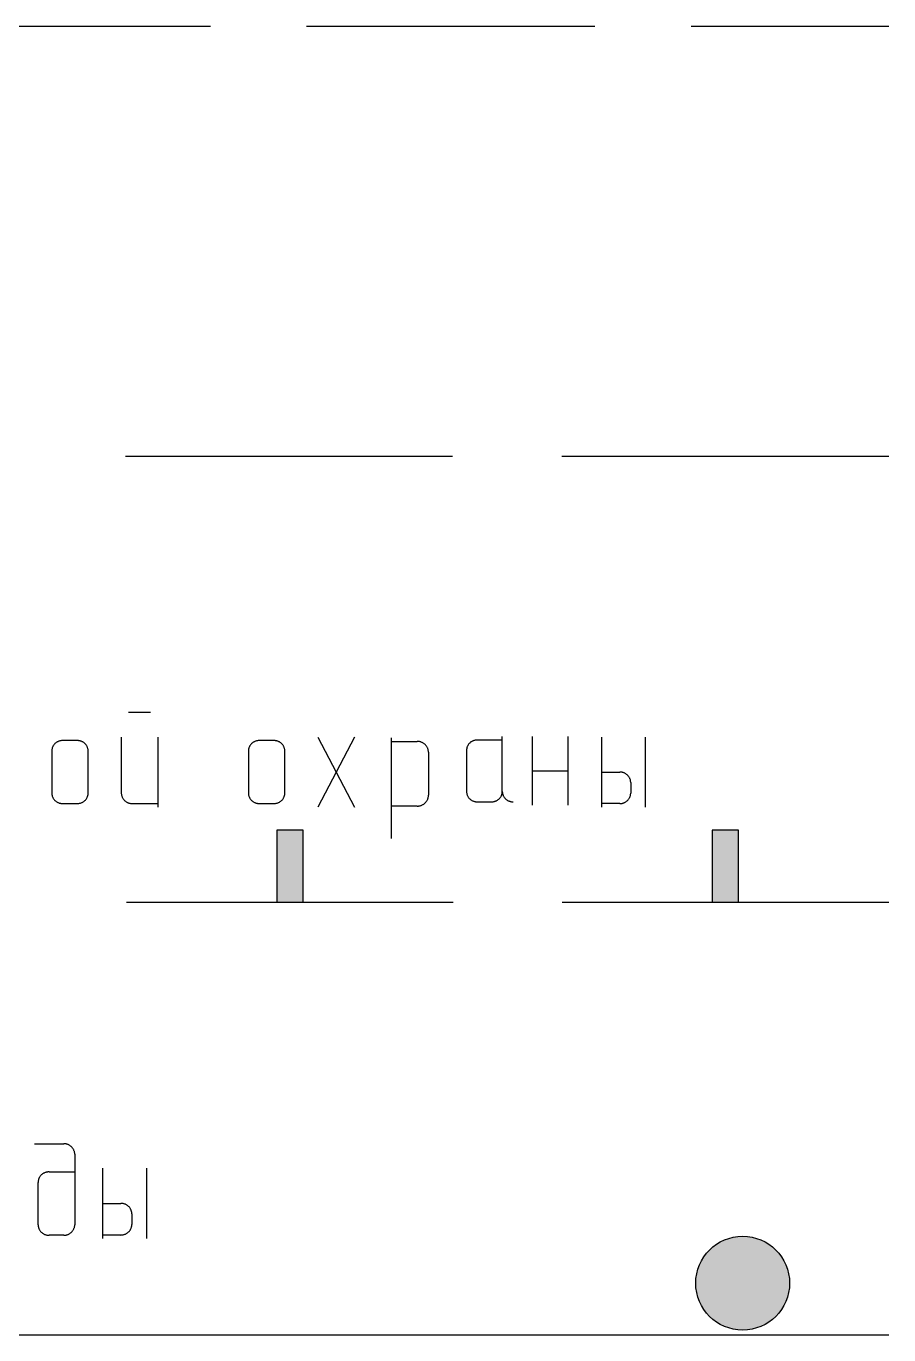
# Model space of a CAD drawing. Extents: x 8646 to 18206, y -17605 to -192.
# Drawn here: x 11115.54 to 11121.95, y -9044.79 to -9035.06 of the extents above; entities that cross this region are included whole.
import ezdxf

# ---------------------------------------------------------------- set-up
doc = ezdxf.new("R2010")
doc.units = 0
doc.layers.get('0').update_dxf_attribs({"linetype": 'CONTINUOUS'})

msp = doc.modelspace()

# ---------------------------------------------------------------- hatches: boundary and pattern name
at = {"linetype": 'CONTINUOUS'}
for points in [[(11117.4037, -9041.5719), (11117.4037, -9041.0387), (11117.5993, -9041.0387), (11117.5993, -9041.5719)], [(11120.6418, -9041.5719), (11120.6418, -9041.0387), (11120.8374, -9041.0387), (11120.8374, -9041.5719)]]:
    msp.add_hatch(color=8, dxfattribs=at).paths.add_polyline_path(points)
h = msp.add_hatch(color=8, dxfattribs=at)
edge = h.paths.add_edge_path()
edge.add_arc((11120.8673, -9044.406), 0.3489, 0, 360)

# ---------------------------------------------------------------- linework, layer by layer
at = {"color": 8, "linetype": 'CONTINUOUS'}
for p, q in [((11114.7674, -9035.0592), (11116.911, -9035.0592)), ((11117.6255, -9035.0592), (11119.7692, -9035.0592)), ((11120.4837, -9035.0592), (11121.9539, -9035.0592)), ((11116.2791, -9038.2558), (11118.7111, -9038.2558)), ((11119.5218, -9038.2558), (11121.9539, -9038.2558)), ((11116.4642, -9040.1632), (11116.3019, -9040.1632)), ((11115.7338, -9040.4292), (11115.7328, -9040.4331)), ((11115.7349, -9040.4252), (11115.7338, -9040.4292)), ((11115.7364, -9040.4214), (11115.7349, -9040.4252)), ((11115.7381, -9040.4176), (11115.7364, -9040.4214)), ((11115.7398, -9040.4139), (11115.7381, -9040.4176)), ((11115.7418, -9040.4103), (11115.7398, -9040.4139)), ((11115.7441, -9040.4069), (11115.7418, -9040.4103)), ((11115.7465, -9040.4034), (11115.7441, -9040.4069)), ((11115.7491, -9040.4002), (11115.7465, -9040.4034)), ((11115.7519, -9040.3971), (11115.7491, -9040.4002)), ((11115.7548, -9040.3942), (11115.7519, -9040.3971)), ((11115.7578, -9040.3913), (11115.7548, -9040.3942)), ((11115.7611, -9040.3887), (11115.7578, -9040.3913)), ((11115.7645, -9040.3862), (11115.7611, -9040.3887)), ((11115.7679, -9040.3839), (11115.7645, -9040.3862)), ((11115.7716, -9040.3817), (11115.7679, -9040.3839)), ((11115.7753, -9040.3798), (11115.7716, -9040.3817)), ((11115.7792, -9040.3781), (11115.7753, -9040.3798)), ((11115.783, -9040.3765), (11115.7792, -9040.3781)), ((11115.7871, -9040.3751), (11115.783, -9040.3765)), ((11115.7911, -9040.374), (11115.7871, -9040.3751)), ((11115.7953, -9040.373), (11115.7911, -9040.374)), ((11115.7995, -9040.3723), (11115.7953, -9040.373)), ((11115.8037, -9040.3717), (11115.7995, -9040.3723)), ((11115.8079, -9040.3714), (11115.8037, -9040.3717)), ((11115.8122, -9040.3712), (11115.8079, -9040.3714)), ((11115.9204, -9040.3712), (11115.8122, -9040.3712)), ((11115.9247, -9040.3714), (11115.9204, -9040.3712)), ((11115.9289, -9040.3717), (11115.9247, -9040.3714)), ((11115.9331, -9040.3723), (11115.9289, -9040.3717)), ((11115.9373, -9040.373), (11115.9331, -9040.3723)), ((11115.9414, -9040.374), (11115.9373, -9040.373)), ((11115.9455, -9040.3751), (11115.9414, -9040.374)), ((11115.9495, -9040.3765), (11115.9455, -9040.3751)), ((11115.9534, -9040.3781), (11115.9495, -9040.3765)), ((11115.9573, -9040.3798), (11115.9534, -9040.3781)), ((11115.961, -9040.3817), (11115.9573, -9040.3798)), ((11115.9647, -9040.3839), (11115.961, -9040.3817)), ((11115.9682, -9040.3862), (11115.9647, -9040.3839)), ((11115.9714, -9040.3887), (11115.9682, -9040.3862)), ((11115.9748, -9040.3913), (11115.9714, -9040.3887)), ((11115.9778, -9040.3942), (11115.9748, -9040.3913)), ((11115.9808, -9040.3971), (11115.9778, -9040.3942)), ((11115.9835, -9040.4002), (11115.9808, -9040.3971)), ((11115.9861, -9040.4034), (11115.9835, -9040.4002)), ((11115.9885, -9040.4069), (11115.9861, -9040.4034)), ((11115.9907, -9040.4103), (11115.9885, -9040.4069)), ((11115.9927, -9040.4139), (11115.9907, -9040.4103)), ((11115.9946, -9040.4176), (11115.9927, -9040.4139)), ((11115.9962, -9040.4214), (11115.9946, -9040.4176)), ((11115.9976, -9040.4252), (11115.9962, -9040.4214)), ((11115.9988, -9040.4292), (11115.9976, -9040.4252)), ((11115.9998, -9040.4331), (11115.9988, -9040.4292)), ((11116.2478, -9040.3453), (11116.2478, -9040.7616)), ((11116.5184, -9040.3453), (11116.5184, -9040.8655)), ((11117.1957, -9040.4292), (11117.1947, -9040.4331)), ((11117.1968, -9040.4252), (11117.1957, -9040.4292)), ((11117.1983, -9040.4214), (11117.1968, -9040.4252)), ((11117.2, -9040.4176), (11117.1983, -9040.4214)), ((11117.2018, -9040.4139), (11117.2, -9040.4176)), ((11117.2037, -9040.4103), (11117.2018, -9040.4139)), ((11117.206, -9040.4069), (11117.2037, -9040.4103)), ((11117.2084, -9040.4034), (11117.206, -9040.4069)), ((11117.211, -9040.4002), (11117.2084, -9040.4034)), ((11117.2138, -9040.3971), (11117.211, -9040.4002)), ((11117.2167, -9040.3942), (11117.2138, -9040.3971)), ((11117.2198, -9040.3913), (11117.2167, -9040.3942)), ((11117.223, -9040.3887), (11117.2198, -9040.3913)), ((11117.2264, -9040.3862), (11117.223, -9040.3887)), ((11117.2299, -9040.3839), (11117.2264, -9040.3862)), ((11117.2336, -9040.3817), (11117.2299, -9040.3839)), ((11117.2372, -9040.3798), (11117.2336, -9040.3817)), ((11117.2411, -9040.3781), (11117.2372, -9040.3798)), ((11117.2449, -9040.3765), (11117.2411, -9040.3781)), ((11117.249, -9040.3751), (11117.2449, -9040.3765)), ((11117.2531, -9040.374), (11117.249, -9040.3751)), ((11117.2572, -9040.373), (11117.2531, -9040.374)), ((11117.2614, -9040.3723), (11117.2572, -9040.373)), ((11117.2656, -9040.3717), (11117.2614, -9040.3723)), ((11117.2698, -9040.3714), (11117.2656, -9040.3717)), ((11117.2741, -9040.3712), (11117.2698, -9040.3714)), ((11117.3823, -9040.3712), (11117.2741, -9040.3712)), ((11117.3866, -9040.3714), (11117.3823, -9040.3712)), ((11117.3908, -9040.3717), (11117.3866, -9040.3714)), ((11117.395, -9040.3723), (11117.3908, -9040.3717)), ((11117.3992, -9040.373), (11117.395, -9040.3723)), ((11117.4033, -9040.374), (11117.3992, -9040.373)), ((11117.4074, -9040.3751), (11117.4033, -9040.374)), ((11117.4114, -9040.3765), (11117.4074, -9040.3751)), ((11117.4153, -9040.3781), (11117.4114, -9040.3765)), ((11117.4192, -9040.3798), (11117.4153, -9040.3781)), ((11117.4229, -9040.3817), (11117.4192, -9040.3798)), ((11117.4266, -9040.3839), (11117.4229, -9040.3817)), ((11117.4301, -9040.3862), (11117.4266, -9040.3839)), ((11117.4333, -9040.3887), (11117.4301, -9040.3862)), ((11117.4367, -9040.3913), (11117.4333, -9040.3887)), ((11117.4397, -9040.3942), (11117.4367, -9040.3913)), ((11117.4427, -9040.3971), (11117.4397, -9040.3942)), ((11117.4454, -9040.4002), (11117.4427, -9040.3971)), ((11117.448, -9040.4034), (11117.4454, -9040.4002)), ((11117.4504, -9040.4069), (11117.448, -9040.4034)), ((11117.4526, -9040.4103), (11117.4504, -9040.4069)), ((11117.4546, -9040.4139), (11117.4526, -9040.4103)), ((11117.4565, -9040.4176), (11117.4546, -9040.4139)), ((11117.4581, -9040.4214), (11117.4565, -9040.4176)), ((11117.4595, -9040.4252), (11117.4581, -9040.4214)), ((11117.4607, -9040.4292), (11117.4595, -9040.4252)), ((11117.4617, -9040.4331), (11117.4607, -9040.4292)), ((11117.9803, -9040.3453), (11117.7097, -9040.8657)), ((11117.7097, -9040.3453), (11117.9803, -9040.8657)), ((11118.2533, -9040.3509), (11118.2533, -9041.0989)), ((11118.2533, -9040.3775), (11118.4478, -9040.3775)), ((11118.4522, -9040.3777), (11118.4478, -9040.3775)), ((11118.4565, -9040.378), (11118.4522, -9040.3777)), ((11118.4608, -9040.3786), (11118.4565, -9040.378)), ((11118.4651, -9040.3793), (11118.4608, -9040.3786)), ((11118.4693, -9040.3803), (11118.4651, -9040.3793)), ((11118.4736, -9040.3815), (11118.4693, -9040.3803)), ((11118.4776, -9040.383), (11118.4736, -9040.3815)), ((11118.4817, -9040.3846), (11118.4776, -9040.383)), ((11118.4857, -9040.3863), (11118.4817, -9040.3846)), ((11118.4894, -9040.3883), (11118.4857, -9040.3863)), ((11118.4932, -9040.3906), (11118.4894, -9040.3883)), ((11118.4968, -9040.3929), (11118.4932, -9040.3906)), ((11118.5002, -9040.3954), (11118.4968, -9040.3929)), ((11118.5036, -9040.3982), (11118.5002, -9040.3954)), ((11118.5067, -9040.401), (11118.5036, -9040.3982)), ((11118.5098, -9040.4041), (11118.5067, -9040.401)), ((11118.5126, -9040.4073), (11118.5098, -9040.4041)), ((11118.5152, -9040.4106), (11118.5126, -9040.4073)), ((11118.5177, -9040.4141), (11118.5152, -9040.4106)), ((11118.52, -9040.4177), (11118.5177, -9040.4141)), ((11118.522, -9040.4214), (11118.52, -9040.4177)), ((11118.5239, -9040.4251), (11118.522, -9040.4214)), ((11118.5256, -9040.429), (11118.5239, -9040.4251)), ((11118.5271, -9040.433), (11118.5256, -9040.429)), ((11118.8165, -9040.4277), (11118.8157, -9040.4317)), ((11118.8175, -9040.4239), (11118.8165, -9040.4277)), ((11118.8186, -9040.42), (11118.8175, -9040.4239)), ((11118.82, -9040.4162), (11118.8186, -9040.42)), ((11118.8216, -9040.4125), (11118.82, -9040.4162)), ((11118.8234, -9040.4089), (11118.8216, -9040.4125)), ((11118.8254, -9040.4054), (11118.8234, -9040.4089)), ((11118.8276, -9040.402), (11118.8254, -9040.4054)), ((11118.8299, -9040.3986), (11118.8276, -9040.402)), ((11118.8324, -9040.3955), (11118.8299, -9040.3986)), ((11118.8352, -9040.3924), (11118.8324, -9040.3955)), ((11118.838, -9040.3895), (11118.8352, -9040.3924)), ((11118.841, -9040.3868), (11118.838, -9040.3895)), ((11118.8443, -9040.3841), (11118.841, -9040.3868)), ((11118.8476, -9040.3816), (11118.8443, -9040.3841)), ((11118.851, -9040.3795), (11118.8476, -9040.3816)), ((11118.8546, -9040.3773), (11118.851, -9040.3795)), ((11118.8582, -9040.3754), (11118.8546, -9040.3773)), ((11118.862, -9040.3737), (11118.8582, -9040.3754)), ((11118.8658, -9040.3721), (11118.862, -9040.3737)), ((11118.8698, -9040.3708), (11118.8658, -9040.3721)), ((11118.8738, -9040.3696), (11118.8698, -9040.3708)), ((11118.8778, -9040.3687), (11118.8738, -9040.3696)), ((11118.8819, -9040.368), (11118.8778, -9040.3687)), ((11118.8861, -9040.3674), (11118.8819, -9040.368)), ((11118.8902, -9040.3671), (11118.8861, -9040.3674)), ((11118.8944, -9040.367), (11118.8902, -9040.3671)), ((11118.8944, -9040.367), (11119.0804, -9040.367)), ((11119.0804, -9040.7502), (11119.0804, -9040.3414)), ((11119.3017, -9040.3409), (11119.3017, -9040.8504)), ((11119.5666, -9040.3409), (11119.5666, -9040.8504)), ((11119.8185, -9040.3453), (11119.8185, -9040.8657)), ((11120.1432, -9040.3453), (11120.1432, -9040.8657)), ((11115.7312, -9040.4452), (11115.731, -9040.4493)), ((11115.731, -9040.4493), (11115.731, -9040.7616)), ((11115.7314, -9040.4412), (11115.7312, -9040.4452)), ((11115.732, -9040.4371), (11115.7314, -9040.4412)), ((11115.7328, -9040.4331), (11115.732, -9040.4371)), ((11116.0006, -9040.4371), (11115.9998, -9040.4331)), ((11116.0012, -9040.4412), (11116.0006, -9040.4371)), ((11116.0015, -9040.4452), (11116.0012, -9040.4412)), ((11116.0016, -9040.4493), (11116.0015, -9040.4452)), ((11116.0016, -9040.7616), (11116.0016, -9040.4493)), ((11117.1931, -9040.4452), (11117.1929, -9040.4493)), ((11117.1929, -9040.4493), (11117.1929, -9040.7616)), ((11117.1934, -9040.4412), (11117.1931, -9040.4452)), ((11117.1939, -9040.4371), (11117.1934, -9040.4412)), ((11117.1947, -9040.4331), (11117.1939, -9040.4371)), ((11117.4625, -9040.4371), (11117.4617, -9040.4331)), ((11117.4631, -9040.4412), (11117.4625, -9040.4371)), ((11117.4634, -9040.4452), (11117.4631, -9040.4412)), ((11117.4635, -9040.4493), (11117.4634, -9040.4452)), ((11117.4635, -9040.7616), (11117.4635, -9040.4493)), ((11118.5283, -9040.437), (11118.5271, -9040.433)), ((11118.5293, -9040.441), (11118.5283, -9040.437)), ((11118.5301, -9040.4452), (11118.5293, -9040.441)), ((11118.5307, -9040.4494), (11118.5301, -9040.4452)), ((11118.531, -9040.4535), (11118.5307, -9040.4494)), ((11118.5311, -9040.4578), (11118.531, -9040.4535)), ((11118.5311, -9040.4578), (11118.5311, -9040.7784)), ((11118.8149, -9040.4396), (11118.8147, -9040.4437)), ((11118.8147, -9040.4437), (11118.8147, -9040.7502)), ((11118.8151, -9040.4357), (11118.8149, -9040.4396)), ((11118.8157, -9040.4317), (11118.8151, -9040.4357)), ((11119.3017, -9040.5957), (11119.5666, -9040.5957)), ((11119.8185, -9040.6056), (11119.9538, -9040.6056)), ((11119.9581, -9040.6056), (11119.9538, -9040.6056)), ((11119.9623, -9040.606), (11119.9581, -9040.6056)), ((11119.9666, -9040.6064), (11119.9623, -9040.606)), ((11119.9707, -9040.6072), (11119.9666, -9040.6064)), ((11119.9748, -9040.6082), (11119.9707, -9040.6072)), ((11119.9789, -9040.6093), (11119.9748, -9040.6082)), ((11119.9829, -9040.6107), (11119.9789, -9040.6093)), ((11119.9868, -9040.6123), (11119.9829, -9040.6107)), ((11119.9906, -9040.614), (11119.9868, -9040.6123)), ((11119.9944, -9040.6161), (11119.9906, -9040.614)), ((11119.998, -9040.6181), (11119.9944, -9040.6161)), ((11120.0016, -9040.6204), (11119.998, -9040.6181)), ((11120.0049, -9040.6229), (11120.0016, -9040.6204)), ((11120.0081, -9040.6256), (11120.0049, -9040.6229)), ((11120.0112, -9040.6283), (11120.0081, -9040.6256)), ((11120.0142, -9040.6314), (11120.0112, -9040.6283)), ((11120.0169, -9040.6345), (11120.0142, -9040.6314)), ((11120.0195, -9040.6378), (11120.0169, -9040.6345)), ((11120.0219, -9040.6411), (11120.0195, -9040.6378)), ((11120.0241, -9040.6446), (11120.0219, -9040.6411)), ((11120.0262, -9040.6482), (11120.0241, -9040.6446)), ((11120.028, -9040.6519), (11120.0262, -9040.6482)), ((11120.0296, -9040.6556), (11120.028, -9040.6519)), ((11120.031, -9040.6595), (11120.0296, -9040.6556)), ((11120.0322, -9040.6634), (11120.031, -9040.6595)), ((11120.0331, -9040.6674), (11120.0322, -9040.6634)), ((11120.034, -9040.6714), (11120.0331, -9040.6674)), ((11120.0346, -9040.6754), (11120.034, -9040.6714)), ((11120.0349, -9040.6795), (11120.0346, -9040.6754)), ((11120.035, -9040.6836), (11120.0349, -9040.6795)), ((11120.035, -9040.6836), (11120.035, -9040.7617)), ((11115.731, -9040.7616), (11115.7312, -9040.7657)), ((11115.7312, -9040.7657), (11115.7314, -9040.7698)), ((11115.7314, -9040.7698), (11115.732, -9040.7738)), ((11115.732, -9040.7738), (11115.7328, -9040.7778)), ((11115.7328, -9040.7778), (11115.7338, -9040.7818)), ((11115.7338, -9040.7818), (11115.7349, -9040.7857)), ((11115.7349, -9040.7857), (11115.7364, -9040.7895)), ((11115.7364, -9040.7895), (11115.7381, -9040.7933)), ((11115.7381, -9040.7933), (11115.7398, -9040.797)), ((11115.7398, -9040.797), (11115.7418, -9040.8006)), ((11115.7418, -9040.8006), (11115.7441, -9040.804)), ((11115.7441, -9040.804), (11115.7465, -9040.8075)), ((11115.7465, -9040.8075), (11115.7491, -9040.8107)), ((11115.7491, -9040.8107), (11115.7519, -9040.8138)), ((11115.7519, -9040.8138), (11115.7548, -9040.8168)), ((11115.7548, -9040.8168), (11115.7578, -9040.8196)), ((11115.7578, -9040.8196), (11115.7611, -9040.8222)), ((11115.9714, -9040.8222), (11115.9748, -9040.8196)), ((11115.9748, -9040.8196), (11115.9778, -9040.8168)), ((11115.9778, -9040.8168), (11115.9808, -9040.8138)), ((11115.9808, -9040.8138), (11115.9835, -9040.8107)), ((11115.9835, -9040.8107), (11115.9861, -9040.8075)), ((11115.9861, -9040.8075), (11115.9885, -9040.804)), ((11115.9885, -9040.804), (11115.9907, -9040.8006)), ((11115.9907, -9040.8006), (11115.9927, -9040.797)), ((11115.9927, -9040.797), (11115.9946, -9040.7933)), ((11115.9946, -9040.7933), (11115.9962, -9040.7895)), ((11115.9962, -9040.7895), (11115.9976, -9040.7857)), ((11115.9976, -9040.7857), (11115.9988, -9040.7818)), ((11115.9988, -9040.7818), (11115.9998, -9040.7778)), ((11115.9998, -9040.7778), (11116.0006, -9040.7738)), ((11116.0006, -9040.7738), (11116.0012, -9040.7698)), ((11116.0012, -9040.7698), (11116.0015, -9040.7657)), ((11116.0015, -9040.7657), (11116.0016, -9040.7616)), ((11116.2478, -9040.7616), (11116.2479, -9040.7657)), ((11116.2479, -9040.7657), (11116.2482, -9040.7698)), ((11116.2482, -9040.7698), (11116.2488, -9040.7738)), ((11116.2488, -9040.7738), (11116.2496, -9040.7778)), ((11116.2496, -9040.7778), (11116.2506, -9040.7818)), ((11116.2506, -9040.7818), (11116.2517, -9040.7857)), ((11116.2517, -9040.7857), (11116.2532, -9040.7895)), ((11116.2532, -9040.7895), (11116.2548, -9040.7933)), ((11116.2548, -9040.7933), (11116.2566, -9040.797)), ((11116.2566, -9040.797), (11116.2586, -9040.8006)), ((11116.2586, -9040.8006), (11116.2609, -9040.804)), ((11116.2609, -9040.804), (11116.2633, -9040.8075)), ((11116.2633, -9040.8075), (11116.2659, -9040.8107)), ((11116.2659, -9040.8107), (11116.2686, -9040.8138)), ((11116.2686, -9040.8138), (11116.2715, -9040.8168)), ((11116.2715, -9040.8168), (11116.2746, -9040.8196)), ((11116.2746, -9040.8196), (11116.2779, -9040.8222)), ((11117.1929, -9040.7616), (11117.1931, -9040.7657)), ((11117.1931, -9040.7657), (11117.1934, -9040.7698)), ((11117.1934, -9040.7698), (11117.1939, -9040.7738)), ((11117.1939, -9040.7738), (11117.1947, -9040.7778)), ((11117.1947, -9040.7778), (11117.1957, -9040.7818)), ((11117.1957, -9040.7818), (11117.1968, -9040.7857)), ((11117.1968, -9040.7857), (11117.1983, -9040.7895)), ((11117.1983, -9040.7895), (11117.2, -9040.7933)), ((11117.2, -9040.7933), (11117.2018, -9040.797)), ((11117.2018, -9040.797), (11117.2037, -9040.8006)), ((11117.2037, -9040.8006), (11117.206, -9040.804)), ((11117.206, -9040.804), (11117.2084, -9040.8075)), ((11117.2084, -9040.8075), (11117.211, -9040.8107)), ((11117.211, -9040.8107), (11117.2138, -9040.8138)), ((11117.2138, -9040.8138), (11117.2167, -9040.8168)), ((11117.2167, -9040.8168), (11117.2198, -9040.8196)), ((11117.2198, -9040.8196), (11117.223, -9040.8222)), ((11117.4333, -9040.8222), (11117.4367, -9040.8196)), ((11117.4367, -9040.8196), (11117.4397, -9040.8168)), ((11117.4397, -9040.8168), (11117.4427, -9040.8138)), ((11117.4427, -9040.8138), (11117.4454, -9040.8107)), ((11117.4454, -9040.8107), (11117.448, -9040.8075)), ((11117.448, -9040.8075), (11117.4504, -9040.804)), ((11117.4504, -9040.804), (11117.4526, -9040.8006)), ((11117.4526, -9040.8006), (11117.4546, -9040.797)), ((11117.4546, -9040.797), (11117.4565, -9040.7933)), ((11117.4565, -9040.7933), (11117.4581, -9040.7895)), ((11117.4581, -9040.7895), (11117.4595, -9040.7857)), ((11117.4595, -9040.7857), (11117.4607, -9040.7818)), ((11117.4607, -9040.7818), (11117.4617, -9040.7778)), ((11117.4617, -9040.7778), (11117.4625, -9040.7738)), ((11117.4625, -9040.7738), (11117.4631, -9040.7698)), ((11117.4631, -9040.7698), (11117.4634, -9040.7657)), ((11117.4634, -9040.7657), (11117.4635, -9040.7616)), ((11118.5177, -9040.822), (11118.52, -9040.8184)), ((11118.52, -9040.8184), (11118.522, -9040.8147)), ((11118.522, -9040.8147), (11118.5239, -9040.8109)), ((11118.5239, -9040.8109), (11118.5256, -9040.8071)), ((11118.5256, -9040.8071), (11118.5271, -9040.8031)), ((11118.5271, -9040.8031), (11118.5283, -9040.7991)), ((11118.5283, -9040.7991), (11118.5293, -9040.7949)), ((11118.5293, -9040.7949), (11118.5301, -9040.7909)), ((11118.5301, -9040.7909), (11118.5307, -9040.7867)), ((11118.5307, -9040.7867), (11118.531, -9040.7826)), ((11118.531, -9040.7826), (11118.5311, -9040.7784)), ((11118.8147, -9040.7502), (11118.8149, -9040.7542)), ((11118.8149, -9040.7542), (11118.8151, -9040.7582)), ((11118.8151, -9040.7582), (11118.8157, -9040.7622)), ((11118.8157, -9040.7622), (11118.8165, -9040.7661)), ((11118.8165, -9040.7661), (11118.8175, -9040.77)), ((11118.8175, -9040.77), (11118.8186, -9040.7738)), ((11118.8186, -9040.7738), (11118.82, -9040.7777)), ((11118.82, -9040.7777), (11118.8216, -9040.7814)), ((11118.8216, -9040.7814), (11118.8234, -9040.785)), ((11118.8234, -9040.785), (11118.8254, -9040.7885)), ((11118.8254, -9040.7885), (11118.8276, -9040.7919)), ((11118.8276, -9040.7919), (11118.8299, -9040.7953)), ((11118.8299, -9040.7953), (11118.8324, -9040.7984)), ((11118.8324, -9040.7984), (11118.8352, -9040.8015)), ((11118.8352, -9040.8015), (11118.838, -9040.8044)), ((11118.838, -9040.8044), (11118.841, -9040.8071)), ((11118.841, -9040.8071), (11118.8443, -9040.8098)), ((11118.8443, -9040.8098), (11118.8476, -9040.8122)), ((11118.8476, -9040.8122), (11118.851, -9040.8144)), ((11118.851, -9040.8144), (11118.8546, -9040.8165)), ((11118.8546, -9040.8165), (11118.8582, -9040.8185)), ((11118.8582, -9040.8185), (11118.862, -9040.8202)), ((11119.0331, -9040.8202), (11119.0369, -9040.8185)), ((11119.0369, -9040.8185), (11119.0405, -9040.8165)), ((11119.0405, -9040.8165), (11119.0441, -9040.8144)), ((11119.0441, -9040.8144), (11119.0475, -9040.8122)), ((11119.0475, -9040.8122), (11119.0508, -9040.8098)), ((11119.0508, -9040.8098), (11119.0541, -9040.8071)), ((11119.0541, -9040.8071), (11119.057, -9040.8044)), ((11119.057, -9040.8044), (11119.06, -9040.8015)), ((11119.06, -9040.8015), (11119.0626, -9040.7984)), ((11119.0626, -9040.7984), (11119.0652, -9040.7953)), ((11119.0652, -9040.7953), (11119.0675, -9040.7919)), ((11119.0675, -9040.7919), (11119.0696, -9040.7885)), ((11119.0696, -9040.7885), (11119.0716, -9040.785)), ((11119.0716, -9040.785), (11119.0734, -9040.7814)), ((11119.0734, -9040.7814), (11119.075, -9040.7777)), ((11119.075, -9040.7777), (11119.0765, -9040.7738)), ((11119.0765, -9040.7738), (11119.0776, -9040.77)), ((11119.0776, -9040.77), (11119.0786, -9040.7661)), ((11119.0786, -9040.7661), (11119.0794, -9040.7622)), ((11119.0794, -9040.7622), (11119.08, -9040.7582)), ((11119.08, -9040.7582), (11119.0802, -9040.7542)), ((11119.0802, -9040.7542), (11119.0804, -9040.7502)), ((11119.0804, -9040.7502), (11119.0805, -9040.7542)), ((11119.0805, -9040.7542), (11119.0807, -9040.7582)), ((11119.0807, -9040.7582), (11119.0813, -9040.7622)), ((11119.0813, -9040.7622), (11119.0822, -9040.7661)), ((11119.0822, -9040.7661), (11119.0831, -9040.77)), ((11119.0831, -9040.77), (11119.0842, -9040.7738)), ((11119.0842, -9040.7738), (11119.0857, -9040.7777)), ((11119.0857, -9040.7777), (11119.0872, -9040.7814)), ((11119.0872, -9040.7814), (11119.089, -9040.785)), ((11119.089, -9040.785), (11119.091, -9040.7885)), ((11119.091, -9040.7885), (11119.0932, -9040.7919)), ((11119.0932, -9040.7919), (11119.0956, -9040.7953)), ((11119.0956, -9040.7953), (11119.0981, -9040.7984)), ((11119.0981, -9040.7984), (11119.1009, -9040.8015)), ((11119.1009, -9040.8015), (11119.1037, -9040.8044)), ((11119.1037, -9040.8044), (11119.1067, -9040.8071)), ((11119.1067, -9040.8071), (11119.1099, -9040.8098)), ((11119.1099, -9040.8098), (11119.1132, -9040.8122)), ((11119.1132, -9040.8122), (11119.1167, -9040.8144)), ((11119.1167, -9040.8144), (11119.1202, -9040.8165)), ((11119.1202, -9040.8165), (11119.1239, -9040.8185)), ((11119.1239, -9040.8185), (11119.1277, -9040.8202)), ((11120.0049, -9040.8224), (11120.0081, -9040.8196)), ((11120.0081, -9040.8196), (11120.0112, -9040.8169)), ((11120.0112, -9040.8169), (11120.0142, -9040.814)), ((11120.0142, -9040.814), (11120.0169, -9040.8108)), ((11120.0169, -9040.8108), (11120.0195, -9040.8076)), ((11120.0195, -9040.8076), (11120.0219, -9040.8042)), ((11120.0219, -9040.8042), (11120.0241, -9040.8007)), ((11120.0241, -9040.8007), (11120.0262, -9040.7971)), ((11120.0262, -9040.7971), (11120.028, -9040.7934)), ((11120.028, -9040.7934), (11120.0296, -9040.7897)), ((11120.0296, -9040.7897), (11120.031, -9040.7858)), ((11120.031, -9040.7858), (11120.0322, -9040.7819)), ((11120.0322, -9040.7819), (11120.0331, -9040.7778)), ((11120.0331, -9040.7778), (11120.034, -9040.7739)), ((11120.034, -9040.7739), (11120.0346, -9040.7698)), ((11120.0346, -9040.7698), (11120.0349, -9040.7658)), ((11120.0349, -9040.7658), (11120.035, -9040.7617)), ((11115.7611, -9040.8222), (11115.7645, -9040.8247)), ((11115.7645, -9040.8247), (11115.7679, -9040.8269)), ((11115.7679, -9040.8269), (11115.7716, -9040.8291)), ((11115.7716, -9040.8291), (11115.7753, -9040.8311)), ((11115.7753, -9040.8311), (11115.7792, -9040.8328)), ((11115.7792, -9040.8328), (11115.783, -9040.8344)), ((11115.783, -9040.8344), (11115.7871, -9040.8357)), ((11115.7871, -9040.8357), (11115.7911, -9040.8369)), ((11115.7911, -9040.8369), (11115.7953, -9040.8379)), ((11115.7953, -9040.8379), (11115.7995, -9040.8386)), ((11115.7995, -9040.8386), (11115.8037, -9040.8391)), ((11115.8037, -9040.8391), (11115.8079, -9040.8395)), ((11115.8079, -9040.8395), (11115.8122, -9040.8396)), ((11115.8122, -9040.8396), (11115.9204, -9040.8396)), ((11115.9204, -9040.8396), (11115.9247, -9040.8395)), ((11115.9247, -9040.8395), (11115.9289, -9040.8391)), ((11115.9289, -9040.8391), (11115.9331, -9040.8386)), ((11115.9331, -9040.8386), (11115.9373, -9040.8379)), ((11115.9373, -9040.8379), (11115.9414, -9040.8369)), ((11115.9414, -9040.8369), (11115.9455, -9040.8357)), ((11115.9455, -9040.8357), (11115.9495, -9040.8344)), ((11115.9495, -9040.8344), (11115.9534, -9040.8328)), ((11115.9534, -9040.8328), (11115.9573, -9040.8311)), ((11115.9573, -9040.8311), (11115.961, -9040.8291)), ((11115.961, -9040.8291), (11115.9647, -9040.8269)), ((11115.9647, -9040.8269), (11115.9682, -9040.8247)), ((11115.9682, -9040.8247), (11115.9714, -9040.8222)), ((11116.2779, -9040.8222), (11116.2812, -9040.8247)), ((11116.2812, -9040.8247), (11116.2847, -9040.8269)), ((11116.2847, -9040.8269), (11116.2884, -9040.8291)), ((11116.2884, -9040.8291), (11116.292, -9040.8311)), ((11116.292, -9040.8311), (11116.2959, -9040.8328)), ((11116.2959, -9040.8328), (11116.2998, -9040.8344)), ((11116.2998, -9040.8344), (11116.3038, -9040.8357)), ((11116.3038, -9040.8357), (11116.3079, -9040.8369)), ((11116.3079, -9040.8369), (11116.312, -9040.8379)), ((11116.312, -9040.8379), (11116.3162, -9040.8386)), ((11116.3162, -9040.8386), (11116.3204, -9040.8391)), ((11116.3204, -9040.8391), (11116.3247, -9040.8395)), ((11116.3247, -9040.8395), (11116.329, -9040.8396)), ((11116.329, -9040.8396), (11116.5184, -9040.8396)), ((11117.223, -9040.8222), (11117.2264, -9040.8247)), ((11117.2264, -9040.8247), (11117.2299, -9040.8269)), ((11117.2299, -9040.8269), (11117.2336, -9040.8291)), ((11117.2336, -9040.8291), (11117.2372, -9040.8311)), ((11117.2372, -9040.8311), (11117.2411, -9040.8328)), ((11117.2411, -9040.8328), (11117.2449, -9040.8344)), ((11117.2449, -9040.8344), (11117.249, -9040.8357)), ((11117.249, -9040.8357), (11117.2531, -9040.8369)), ((11117.2531, -9040.8369), (11117.2572, -9040.8379)), ((11117.2572, -9040.8379), (11117.2614, -9040.8386)), ((11117.2614, -9040.8386), (11117.2656, -9040.8391)), ((11117.2656, -9040.8391), (11117.2698, -9040.8395)), ((11117.2698, -9040.8395), (11117.2741, -9040.8396)), ((11117.2741, -9040.8396), (11117.3823, -9040.8396)), ((11117.3823, -9040.8396), (11117.3866, -9040.8395)), ((11117.3866, -9040.8395), (11117.3908, -9040.8391)), ((11117.3908, -9040.8391), (11117.395, -9040.8386)), ((11117.395, -9040.8386), (11117.3992, -9040.8379)), ((11117.3992, -9040.8379), (11117.4033, -9040.8369)), ((11117.4033, -9040.8369), (11117.4074, -9040.8357)), ((11117.4074, -9040.8357), (11117.4114, -9040.8344)), ((11117.4114, -9040.8344), (11117.4153, -9040.8328)), ((11117.4153, -9040.8328), (11117.4192, -9040.8311)), ((11117.4192, -9040.8311), (11117.4229, -9040.8291)), ((11117.4229, -9040.8291), (11117.4266, -9040.8269)), ((11117.4266, -9040.8269), (11117.4301, -9040.8247)), ((11117.4301, -9040.8247), (11117.4333, -9040.8222)), ((11118.4478, -9040.8584), (11118.2533, -9040.8584)), ((11118.4478, -9040.8584), (11118.4522, -9040.8584)), ((11118.4522, -9040.8584), (11118.4565, -9040.858)), ((11118.4565, -9040.858), (11118.4608, -9040.8574)), ((11118.4608, -9040.8574), (11118.4651, -9040.8567)), ((11118.4651, -9040.8567), (11118.4693, -9040.8558)), ((11118.4693, -9040.8558), (11118.4736, -9040.8546)), ((11118.4736, -9040.8546), (11118.4776, -9040.8532)), ((11118.4776, -9040.8532), (11118.4817, -9040.8515)), ((11118.4817, -9040.8515), (11118.4857, -9040.8498)), ((11118.4857, -9040.8498), (11118.4894, -9040.8477)), ((11118.4894, -9040.8477), (11118.4932, -9040.8455)), ((11118.4932, -9040.8455), (11118.4968, -9040.8432)), ((11118.4968, -9040.8432), (11118.5002, -9040.8406)), ((11118.5002, -9040.8406), (11118.5036, -9040.8379)), ((11118.5036, -9040.8379), (11118.5067, -9040.835)), ((11118.5067, -9040.835), (11118.5098, -9040.832)), ((11118.5098, -9040.832), (11118.5126, -9040.8288)), ((11118.5126, -9040.8288), (11118.5152, -9040.8255)), ((11118.5152, -9040.8255), (11118.5177, -9040.822)), ((11118.862, -9040.8202), (11118.8658, -9040.8217)), ((11118.8658, -9040.8217), (11118.8698, -9040.8231)), ((11118.8698, -9040.8231), (11118.8738, -9040.8243)), ((11118.8738, -9040.8243), (11118.8778, -9040.8252)), ((11118.8778, -9040.8252), (11118.8819, -9040.8259)), ((11118.8819, -9040.8259), (11118.8861, -9040.8264)), ((11118.8861, -9040.8264), (11118.8902, -9040.8268)), ((11118.8902, -9040.8268), (11118.8944, -9040.8269)), ((11118.8944, -9040.8269), (11119.0007, -9040.8269)), ((11119.0007, -9040.8269), (11119.0048, -9040.8268)), ((11119.0048, -9040.8268), (11119.009, -9040.8264)), ((11119.009, -9040.8264), (11119.0131, -9040.8259)), ((11119.0131, -9040.8259), (11119.0173, -9040.8252)), ((11119.0173, -9040.8252), (11119.0213, -9040.8243)), ((11119.0213, -9040.8243), (11119.0253, -9040.8231)), ((11119.0253, -9040.8231), (11119.0292, -9040.8217)), ((11119.0292, -9040.8217), (11119.0331, -9040.8202)), ((11119.1277, -9040.8202), (11119.1315, -9040.8217)), ((11119.1315, -9040.8217), (11119.1354, -9040.8231)), ((11119.1354, -9040.8231), (11119.1394, -9040.8243)), ((11119.1394, -9040.8243), (11119.1435, -9040.8252)), ((11119.1435, -9040.8252), (11119.1475, -9040.8259)), ((11119.1475, -9040.8259), (11119.1517, -9040.8264)), ((11119.1517, -9040.8264), (11119.1558, -9040.8268)), ((11119.1558, -9040.8268), (11119.16, -9040.8269)), ((11119.9538, -9040.8397), (11119.8185, -9040.8397)), ((11119.9538, -9040.8397), (11119.9581, -9040.8397)), ((11119.9581, -9040.8397), (11119.9623, -9040.8393)), ((11119.9623, -9040.8393), (11119.9666, -9040.8388)), ((11119.9666, -9040.8388), (11119.9707, -9040.8381)), ((11119.9707, -9040.8381), (11119.9748, -9040.8371)), ((11119.9748, -9040.8371), (11119.9789, -9040.8359)), ((11119.9789, -9040.8359), (11119.9829, -9040.8345)), ((11119.9829, -9040.8345), (11119.9868, -9040.8329)), ((11119.9868, -9040.8329), (11119.9906, -9040.8313)), ((11119.9906, -9040.8313), (11119.9944, -9040.8293)), ((11119.9944, -9040.8293), (11119.998, -9040.8271)), ((11119.998, -9040.8271), (11120.0016, -9040.8248)), ((11120.0016, -9040.8248), (11120.0049, -9040.8224)), ((11117.5993, -9041.0387), (11117.4037, -9041.0387)), ((11117.4037, -9041.0387), (11117.4037, -9041.5719)), ((11117.5993, -9041.5719), (11117.5993, -9041.0387)), ((11120.8374, -9041.0387), (11120.6418, -9041.0387)), ((11120.6418, -9041.0387), (11120.6418, -9041.5719)), ((11120.8374, -9041.5719), (11120.8374, -9041.0387)), ((11116.2872, -9041.5719), (11118.7158, -9041.5719)), ((11117.4037, -9041.5719), (11117.5993, -9041.5719)), ((11119.5253, -9041.5719), (11121.9539, -9041.5719)), ((11120.6418, -9041.5719), (11120.8374, -9041.5719)), ((11115.6021, -9043.369), (11115.8198, -9043.369)), ((11115.8241, -9043.3691), (11115.8198, -9043.369)), ((11115.8284, -9043.3694), (11115.8241, -9043.3691)), ((11115.8326, -9043.37), (11115.8284, -9043.3694)), ((11115.8369, -9043.3707), (11115.8326, -9043.37)), ((11115.841, -9043.3717), (11115.8369, -9043.3707)), ((11115.8451, -9043.3729), (11115.841, -9043.3717)), ((11115.8491, -9043.3742), (11115.8451, -9043.3729)), ((11115.8531, -9043.3758), (11115.8491, -9043.3742)), ((11115.857, -9043.3775), (11115.8531, -9043.3758)), ((11115.8607, -9043.3795), (11115.857, -9043.3775)), ((11115.8644, -9043.3816), (11115.8607, -9043.3795)), ((11115.8679, -9043.384), (11115.8644, -9043.3816)), ((11115.8712, -9043.3865), (11115.8679, -9043.384)), ((11115.8746, -9043.3891), (11115.8712, -9043.3865)), ((11115.8776, -9043.392), (11115.8746, -9043.3891)), ((11115.8806, -9043.395), (11115.8776, -9043.392)), ((11115.8834, -9043.398), (11115.8806, -9043.395)), ((11115.8859, -9043.4013), (11115.8834, -9043.398)), ((11115.8884, -9043.4047), (11115.8859, -9043.4013)), ((11115.8906, -9043.4082), (11115.8884, -9043.4047)), ((11115.8927, -9043.4119), (11115.8906, -9043.4082)), ((11115.8944, -9043.4156), (11115.8927, -9043.4119)), ((11115.8961, -9043.4193), (11115.8944, -9043.4156)), ((11115.8976, -9043.4232), (11115.8961, -9043.4193)), ((11115.8987, -9043.4272), (11115.8976, -9043.4232)), ((11115.8997, -9043.4312), (11115.8987, -9043.4272)), ((11115.9005, -9043.4352), (11115.8997, -9043.4312)), ((11115.9012, -9043.4393), (11115.9005, -9043.4352)), ((11115.9014, -9043.4434), (11115.9012, -9043.4393)), ((11115.9015, -9043.4476), (11115.9014, -9043.4434)), ((11115.9015, -9043.4476), (11115.9015, -9043.971)), ((11115.6311, -9043.6406), (11115.6303, -9043.6446)), ((11115.6321, -9043.6367), (11115.6311, -9043.6406)), ((11115.6332, -9043.6326), (11115.6321, -9043.6367)), ((11115.6347, -9043.6288), (11115.6332, -9043.6326)), ((11115.6364, -9043.625), (11115.6347, -9043.6288)), ((11115.6382, -9043.6213), (11115.6364, -9043.625)), ((11115.6402, -9043.6176), (11115.6382, -9043.6213)), ((11115.6425, -9043.6142), (11115.6402, -9043.6176)), ((11115.6449, -9043.6108), (11115.6425, -9043.6142)), ((11115.6475, -9043.6076), (11115.6449, -9043.6108)), ((11115.6503, -9043.6044), (11115.6475, -9043.6076)), ((11115.6532, -9043.6014), (11115.6503, -9043.6044)), ((11115.6563, -9043.5986), (11115.6532, -9043.6014)), ((11115.6596, -9043.5959), (11115.6563, -9043.5986)), ((11115.6629, -9043.5934), (11115.6596, -9043.5959)), ((11115.6665, -9043.5911), (11115.6629, -9043.5934)), ((11115.6701, -9043.5889), (11115.6665, -9043.5911)), ((11115.6738, -9043.587), (11115.6701, -9043.5889)), ((11115.6778, -9043.5853), (11115.6738, -9043.587)), ((11115.6816, -9043.5836), (11115.6778, -9043.5853)), ((11115.6857, -9043.5822), (11115.6816, -9043.5836)), ((11115.6898, -9043.5811), (11115.6857, -9043.5822)), ((11115.694, -9043.5801), (11115.6898, -9043.5811)), ((11115.6981, -9043.5794), (11115.694, -9043.5801)), ((11115.7024, -9043.5788), (11115.6981, -9043.5794)), ((11115.7067, -9043.5785), (11115.7024, -9043.5788)), ((11115.711, -9043.5784), (11115.7067, -9043.5785)), ((11115.711, -9043.5784), (11115.9015, -9043.5784)), ((11116.109, -9043.5516), (11116.109, -9044.0738)), ((11116.4348, -9043.5516), (11116.4348, -9044.0738)), ((11115.6294, -9043.6527), (11115.6293, -9043.6569)), ((11115.6293, -9043.971), (11115.6293, -9043.6569)), ((11115.6297, -9043.6487), (11115.6294, -9043.6527)), ((11115.6303, -9043.6446), (11115.6297, -9043.6487)), ((11116.109, -9043.8128), (11116.2448, -9043.8128)), ((11116.249, -9043.8128), (11116.2448, -9043.8128)), ((11116.2533, -9043.8133), (11116.249, -9043.8128)), ((11116.2575, -9043.8136), (11116.2533, -9043.8133)), ((11116.2617, -9043.8144), (11116.2575, -9043.8136)), ((11116.2658, -9043.8154), (11116.2617, -9043.8144)), ((11116.27, -9043.8166), (11116.2658, -9043.8154)), ((11116.274, -9043.818), (11116.27, -9043.8166)), ((11116.2779, -9043.8196), (11116.274, -9043.818)), ((11116.2817, -9043.8213), (11116.2779, -9043.8196)), ((11116.2855, -9043.8233), (11116.2817, -9043.8213)), ((11116.2891, -9043.8254), (11116.2855, -9043.8233)), ((11116.2927, -9043.8277), (11116.2891, -9043.8254)), ((11116.296, -9043.8302), (11116.2927, -9043.8277)), ((11116.2992, -9043.8329), (11116.296, -9043.8302)), ((11116.3024, -9043.8357), (11116.2992, -9043.8329)), ((11116.3053, -9043.8387), (11116.3024, -9043.8357)), ((11116.3081, -9043.8418), (11116.3053, -9043.8387)), ((11116.3107, -9043.8451), (11116.3081, -9043.8418)), ((11116.3131, -9043.8484), (11116.3107, -9043.8451)), ((11116.3153, -9043.852), (11116.3131, -9043.8484)), ((11116.3174, -9043.8556), (11116.3153, -9043.852)), ((11116.3192, -9043.8593), (11116.3174, -9043.8556)), ((11116.3208, -9043.863), (11116.3192, -9043.8593)), ((11116.3222, -9043.8669), (11116.3208, -9043.863)), ((11116.3234, -9043.8708), (11116.3222, -9043.8669)), ((11116.3244, -9043.8748), (11116.3234, -9043.8708)), ((11116.3252, -9043.8789), (11116.3244, -9043.8748)), ((11116.3258, -9043.8829), (11116.3252, -9043.8789)), ((11116.3262, -9043.887), (11116.3258, -9043.8829)), ((11116.3262, -9043.8911), (11116.3262, -9043.887)), ((11116.3262, -9043.8911), (11116.3262, -9043.9694)), ((11115.6293, -9043.971), (11115.6294, -9043.9751)), ((11115.6294, -9043.9751), (11115.6297, -9043.9793)), ((11115.6297, -9043.9793), (11115.6303, -9043.9834)), ((11115.6303, -9043.9834), (11115.6311, -9043.9874)), ((11115.6311, -9043.9874), (11115.6321, -9043.9914)), ((11115.6321, -9043.9914), (11115.6332, -9043.9953)), ((11115.6332, -9043.9953), (11115.6347, -9043.9992)), ((11115.6347, -9043.9992), (11115.6364, -9044.0031)), ((11115.6364, -9044.0031), (11115.6382, -9044.0067)), ((11115.6382, -9044.0067), (11115.6402, -9044.0104)), ((11115.6402, -9044.0104), (11115.6425, -9044.0138)), ((11115.6425, -9044.0138), (11115.6449, -9044.0173)), ((11115.6449, -9044.0173), (11115.6475, -9044.0205)), ((11115.6475, -9044.0205), (11115.6503, -9044.0236)), ((11115.6503, -9044.0236), (11115.6532, -9044.0266)), ((11115.6532, -9044.0266), (11115.6563, -9044.0294)), ((11115.6563, -9044.0294), (11115.6596, -9044.0322)), ((11115.8712, -9044.0322), (11115.8746, -9044.0294)), ((11115.8746, -9044.0294), (11115.8776, -9044.0266)), ((11115.8776, -9044.0266), (11115.8806, -9044.0236)), ((11115.8806, -9044.0236), (11115.8834, -9044.0205)), ((11115.8834, -9044.0205), (11115.8859, -9044.0173)), ((11115.8859, -9044.0173), (11115.8884, -9044.0138)), ((11115.8884, -9044.0138), (11115.8906, -9044.0104)), ((11115.8906, -9044.0104), (11115.8927, -9044.0067)), ((11115.8927, -9044.0067), (11115.8944, -9044.0031)), ((11115.8944, -9044.0031), (11115.8961, -9043.9992)), ((11115.8961, -9043.9992), (11115.8976, -9043.9953)), ((11115.8976, -9043.9953), (11115.8987, -9043.9914)), ((11115.8987, -9043.9914), (11115.8997, -9043.9874)), ((11115.8997, -9043.9874), (11115.9005, -9043.9834)), ((11115.9005, -9043.9834), (11115.9012, -9043.9793)), ((11115.9012, -9043.9793), (11115.9014, -9043.9751)), ((11115.9014, -9043.9751), (11115.9015, -9043.971)), ((11116.2927, -9044.0328), (11116.296, -9044.0304)), ((11116.296, -9044.0304), (11116.2992, -9044.0276)), ((11116.2992, -9044.0276), (11116.3024, -9044.0249)), ((11116.3024, -9044.0249), (11116.3053, -9044.0219)), ((11116.3053, -9044.0219), (11116.3081, -9044.0187)), ((11116.3081, -9044.0187), (11116.3107, -9044.0155)), ((11116.3107, -9044.0155), (11116.3131, -9044.0121)), ((11116.3131, -9044.0121), (11116.3153, -9044.0086)), ((11116.3153, -9044.0086), (11116.3174, -9044.005)), ((11116.3174, -9044.005), (11116.3192, -9044.0013)), ((11116.3192, -9044.0013), (11116.3208, -9043.9975)), ((11116.3208, -9043.9975), (11116.3222, -9043.9936)), ((11116.3222, -9043.9936), (11116.3234, -9043.9897)), ((11116.3234, -9043.9897), (11116.3244, -9043.9857)), ((11116.3244, -9043.9857), (11116.3252, -9043.9818)), ((11116.3252, -9043.9818), (11116.3258, -9043.9776)), ((11116.3258, -9043.9776), (11116.3262, -9043.9735)), ((11116.3262, -9043.9735), (11116.3262, -9043.9694)), ((11115.6596, -9044.0322), (11115.6629, -9044.0347)), ((11115.6629, -9044.0347), (11115.6665, -9044.0369)), ((11115.6665, -9044.0369), (11115.6701, -9044.039)), ((11115.6701, -9044.039), (11115.6738, -9044.0411)), ((11115.6738, -9044.0411), (11115.6778, -9044.0428)), ((11115.6778, -9044.0428), (11115.6816, -9044.0444)), ((11115.6816, -9044.0444), (11115.6857, -9044.0457)), ((11115.6857, -9044.0457), (11115.6898, -9044.047)), ((11115.6898, -9044.047), (11115.694, -9044.0479)), ((11115.694, -9044.0479), (11115.6981, -9044.0486)), ((11115.6981, -9044.0486), (11115.7024, -9044.0491)), ((11115.7024, -9044.0491), (11115.7067, -9044.0495)), ((11115.7067, -9044.0495), (11115.711, -9044.0496)), ((11115.8198, -9044.0496), (11115.711, -9044.0496)), ((11115.8198, -9044.0496), (11115.8241, -9044.0495)), ((11115.8241, -9044.0495), (11115.8284, -9044.0491)), ((11115.8284, -9044.0491), (11115.8326, -9044.0486)), ((11115.8326, -9044.0486), (11115.8369, -9044.0479)), ((11115.8369, -9044.0479), (11115.841, -9044.047)), ((11115.841, -9044.047), (11115.8451, -9044.0457)), ((11115.8451, -9044.0457), (11115.8491, -9044.0444)), ((11115.8491, -9044.0444), (11115.8531, -9044.0428)), ((11115.8531, -9044.0428), (11115.857, -9044.0411)), ((11115.857, -9044.0411), (11115.8607, -9044.039)), ((11115.8607, -9044.039), (11115.8644, -9044.0369)), ((11115.8644, -9044.0369), (11115.8679, -9044.0347)), ((11115.8679, -9044.0347), (11115.8712, -9044.0322)), ((11116.2448, -9044.0478), (11116.109, -9044.0478)), ((11116.2448, -9044.0478), (11116.249, -9044.0477)), ((11116.249, -9044.0477), (11116.2533, -9044.0473)), ((11116.2533, -9044.0473), (11116.2575, -9044.0468)), ((11116.2575, -9044.0468), (11116.2617, -9044.0461)), ((11116.2617, -9044.0461), (11116.2658, -9044.0451)), ((11116.2658, -9044.0451), (11116.27, -9044.044)), ((11116.27, -9044.044), (11116.274, -9044.0425)), ((11116.274, -9044.0425), (11116.2779, -9044.0409)), ((11116.2779, -9044.0409), (11116.2817, -9044.0393)), ((11116.2817, -9044.0393), (11116.2855, -9044.0373)), ((11116.2855, -9044.0373), (11116.2891, -9044.0351)), ((11116.2891, -9044.0351), (11116.2927, -9044.0328)), ((11103.3348, -9044.79), (11121.9539, -9044.79))]:
    msp.add_line(p, q, dxfattribs=at)
msp.add_circle((11120.8673, -9044.406), 0.3489, dxfattribs=at)

doc.saveas('drawing.dxf')
